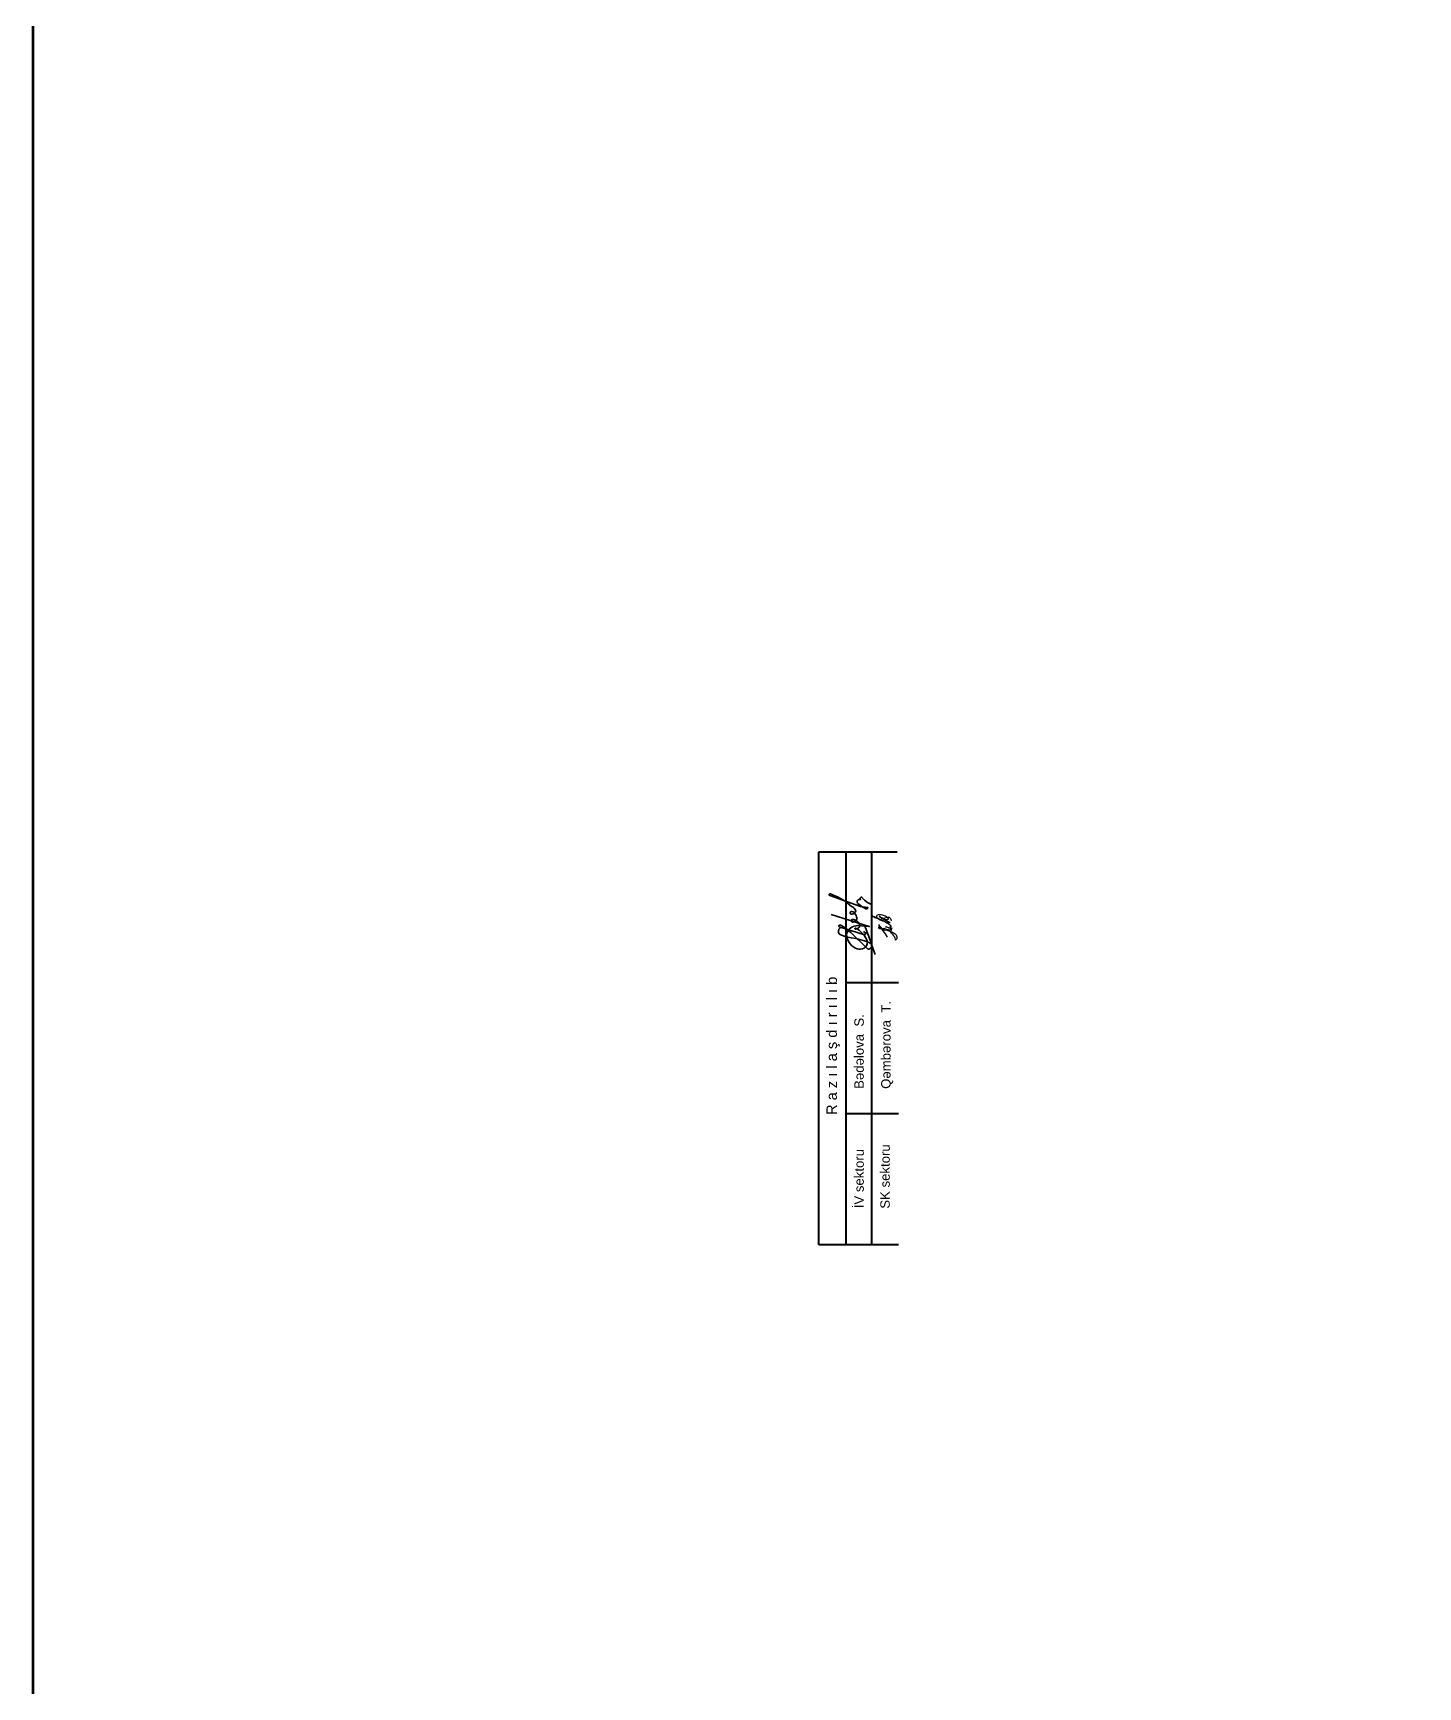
# Model space of a CAD drawing. Header units: millimetres. Extents: x 120281 to 1416367021, y -641565767 to 918373.
# Drawn here: x 707946 to 731254, y 833924 to 861763 of the extents above; entities that cross this region are included whole.
import ezdxf

# ---------------------------------------------------------------- set-up
doc = ezdxf.new("R2010")
doc.units = ezdxf.units.MM
doc.layers.add('0_Ном._пера__21', color=7, linetype='Continuous', lineweight=35)
doc.layers.add('размер', color=90, linetype='Continuous', lineweight=40)
doc.styles.get("Standard").update_dxf_attribs({"font": 'arial.ttf'})

# ---------------------------------------------------------------- blocks, each defined once
blk = doc.blocks.new('tarana')
at = {"lineweight": 30, "ltscale": 0.3}
for points, knots in [([(-47621, -37498), (-47587, -37462), (-47535, -37404), (-47468, -37359), (-47444, -37307), (-47483, -37293), (-47516, -37355), (-47575, -37476), (-47674, -37628), (-47768, -37765), (-47845, -37826), (-47925, -37827), (-47979, -37821), (-48037, -37746), (-47976, -37764), (-47906, -37761), (-47774, -37683), (-47658, -37655), (-47500, -37418), (-47572, -37541), (-47617, -37606), (-47643, -37668), (-47678, -37747), (-47569, -37643), (-47543, -37617), (-47471, -37501), (-47556, -37640), (-47588, -37697), (-47595, -37743), (-47598, -37763)], [0, 0, 0, 0, 145.360193, 229.231488, 257.974899, 279.911729, 323.242951, 432.18111, 719.674042, 845.143992, 933.045924, 1001.919496, 1069.952176, 1128.733662, 1143.082862, 1229.058961, 1352.501096, 1563.807845, 1715.60583, 1780.419413, 1865.70666, 1979.306824, 1998.264103, 2080.824941, 2196.093147, 2246.799798, 2358.375496, 2434.005019, 2492.647432, 2492.647432, 2492.647432, 2492.647432]), ([(-47530, -37713), (-47525, -37710), (-47516, -37705), (-47530, -37682), (-47554, -37711), (-47534, -37743), (-47461, -37690), (-47373, -37607), (-47239, -37466), (-47121, -37317), (-47072, -37254), (-47034, -37199), (-47095, -37252), (-47127, -37316), (-47257, -37464), (-47349, -37599), (-47387, -37691), (-47407, -37753), (-47306, -37589), (-47229, -37551), (-47152, -37464), (-47090, -37403), (-47190, -37498), (-47220, -37551), (-47258, -37619), (-47304, -37707), (-47251, -37703), (-47211, -37678), (-47139, -37618), (-47081, -37520), (-47040, -37424), (-47054, -37353), (-47095, -37333), (-47155, -37346), (-47224, -37425), (-47196, -37537), (-47205, -37630), (-47195, -37697), (-47220, -37751), (-47279, -37776), (-47324, -37780), (-47350, -37782)], [0, 0, 0, 0, 13.696997, 26.697723, 55.381709, 77.447897, 116.847321, 264.749345, 495.890269, 684.841482, 798.30272, 809.399168, 826.55873, 945.081076, 1128.440309, 1359.788097, 1432.780839, 1445.225461, 1530.531126, 1708.00514, 1855.807987, 1864.762918, 1939.33843, 2043.015222, 2134.501699, 2201.46609, 2223.723828, 2265.331978, 2348.300502, 2497.247698, 2604.613648, 2657.098514, 2689.958322, 2731.985723, 2832.934852, 2962.987718, 3053.022385, 3116.739442, 3162.30232, 3218.25598, 3298.067555, 3298.067555, 3298.067555, 3298.067555]), ([(-47853, -37516), (-47771, -37489), (-47610, -37436), (-47451, -37374), (-47372, -37343)], [0, 0, 0, 0, 257.629672, 511.031995, 511.031995, 511.031995, 511.031995])]:
    blk.add_open_spline(points, degree=3, knots=knots, dxfattribs=at)

msp = doc.modelspace()

# ---------------------------------------------------------------- linework, layer by layer
at = {"color": 3, "lineweight": 106}
msp.add_lwpolyline([(707945.63811, 916511.52569), (775961.69954, 916511.52569), (775961.69954, 773132.97731), (707945.63811, 773132.97731)], close=True, dxfattribs=at)
at = {"layer": '0_Ном._пера__21', "linetype": 'Continuous', "flags": 128}
for points in [[(721380.61608, 846928.20171), (722018.01108, 846723.30328), (721829.1672, 846738.311), (721796.83567, 846736.16052), (721765.29544, 846728.73311), (721735.40182, 846716.23019), (721707.96544, 846698.99081), (721683.73031, 846677.48245), (721663.35364, 846652.28838), (721647.38798, 846624.0918), (721636.2663, 846593.65732), (721641.30587, 846550.4068), (721653.06512, 846508.48157), (721671.2531, 846468.91893), (721695.41983, 846432.69771), (721724.96737, 846400.71412), (721759.16466, 846373.75946), (721785.84112, 846359.70211), (721814.40194, 846350.03141), (721844.13114, 846344.98979), (721874.28345, 846344.70364), (721904.10299, 846349.18013), (721932.8422, 846358.30705), (721947.01539, 846368.48301), (721959.42219, 846380.7509), (721969.75707, 846394.8086), (721977.76557, 846410.31), (721983.25046, 846426.87336), (721986.07669, 846444.09082), (721986.17467, 846461.53843), (721983.54198, 846478.78656), (721978.24345, 846495.41047), (721970.40956, 846511.00082), (721937.73931, 846566.52553), (721897.03926, 846616.46395), (721849.24772, 846659.66475), (721818.81995, 846679.92163), (721785.52026, 846694.99877), (721784.05865, 846694.70019), (721782.67058, 846694.15368), (721781.39775, 846693.37564), (721780.27842, 846692.38947), (721779.34623, 846691.2248), (721778.6292, 846689.91664), (721778.14887, 846688.5043), (721777.91968, 846687.03022), (721777.94852, 846685.53872), (721778.23453, 846684.07461), (721778.7691, 846682.68189), (721779.53617, 846681.40243), (721780.51269, 846680.27467), (721781.66931, 846679.33251), (721782.97126, 846678.60426), (721784.37943, 846678.11182), (721785.85148, 846677.86998), (721787.34319, 846677.886), (721805.80079, 846682.92819), (721823.19916, 846690.89084), (721839.07963, 846701.56405), (721853.02357, 846714.66646), (721854.66969, 846732.05721), (721853.51636, 846749.4876), (721849.59321, 846766.50986), (721843.00102, 846782.68674), (721833.90912, 846797.6027), (721822.55106, 846810.8746), (721809.2186, 846822.16151), (721794.25421, 846831.1735), (721778.04228, 846837.67909), (721760.99925, 846841.51115), (721743.56292, 846842.57126), (721739.65442, 846842.95124), (721735.73828, 846842.66025), (721731.92887, 846841.70678), (721728.33738, 846840.11868), (721725.06872, 846837.9423), (721722.2183, 846835.24122), (721719.86936, 846832.09427), (721718.09048, 846828.59337), (721716.9336, 846824.84073), (721716.43251, 846820.9459), (721716.60184, 846817.02263), (721717.43662, 846813.18546), (721718.91251, 846809.54643), (721720.9864, 846806.21181), (721723.59773, 846803.27895), (721726.67026, 846800.83348), (721730.11429, 846798.94682), (721733.82923, 846797.67405), (721737.70664, 846797.05233), (721741.63328, 846797.09982), (721745.49451, 846797.81512), (721758.9765, 846801.47608), (721771.66839, 846807.31413), (721783.22135, 846815.16881), (721793.31785, 846824.82422), (721801.68042, 846836.01502), (721808.0792, 846848.43362), (721808.67116, 846869.02349), (721805.81819, 846889.42334), (721799.60032, 846909.06083), (721790.19201, 846927.38505), (721777.8572, 846943.8819), (721762.94195, 846958.08855), (721745.86471, 846969.60644), (721727.10458, 846978.11244), (721722.84216, 846978.39722), (721718.59387, 846977.94843), (721714.48504, 846976.77932), (721710.63685, 846974.92436), (721707.16283, 846972.43829), (721704.16546, 846969.39443), (721701.73314, 846965.88257), (721699.93763, 846962.00631), (721698.83189, 846957.87998), (721698.44853, 846953.62529), (721698.79887, 846949.36776), (721699.87257, 846945.23297), (721701.63795, 846941.3429), (721704.04295, 846937.81228), (721707.01662, 846934.74526), (721710.47125, 846932.23232), (721714.30492, 846930.34757), (721718.40457, 846929.14662), (721722.64924, 846928.66489), (721726.91375, 846928.9166), (721731.07228, 846929.8943), (721745.70558, 846935.95359), (721759.25869, 846944.14883), (721771.42207, 846954.29282), (721781.91792, 846966.15389), (721790.50653, 846979.46117), (721785.30688, 846997.63006), (721777.17916, 847014.69125), (721766.3464, 847030.1766), (721753.10585, 847043.66114), (721737.82087, 847054.77486), (721720.91091, 847063.21275), (721613.02638, 847148.91686), (721494.36734, 847218.94764), (721367.19483, 847271.97063), (721365.03944, 847273.30136), (721362.69095, 847274.25065), (721360.21626, 847274.79144), (721357.68587, 847274.90836), (721355.17186, 847274.59805), (721352.74584, 847273.86936), (721350.47693, 847272.74305), (721348.42975, 847271.2512), (721346.66263, 847269.43631), (721345.22591, 847267.35008), (721344.1605, 847265.05194), (721343.49677, 847262.60735), (721343.25361, 847260.08597), (721343.43796, 847257.5596), (721344.04456, 847255.10022), (721345.05614, 847252.77789), (721346.44388, 847250.65875), (721348.16824, 847248.8032), (721350.18011, 847247.26406), (721352.42217, 847246.0852), (721354.83055, 847245.30019), (721870.85733, 847060.42626), (721997.63134, 847042.88947), (721996.43391, 847038.62086), (721994.56324, 847034.60147), (721992.0684, 847030.93669), (721989.01478, 847027.72261), (721985.48247, 847025.0435), (721981.56407, 847022.9696), (721977.36232, 847021.5553), (721972.98741, 847020.83768), (721968.55402, 847020.83555), (721964.17841, 847021.54897), (721959.97532, 847022.95924), (721892.09201, 847062.45627), (721829.05419, 847109.30058), (721824.19765, 847114.14785), (721820.23618, 847119.75041), (721817.28521, 847125.94506), (721815.43069, 847132.55132), (721814.72666, 847139.37673), (721815.19363, 847146.22244), (721816.81799, 847152.88903), (721819.55242, 847159.18228), (721823.31725, 847164.91882), (721828.00282, 847169.93155), (721833.4726, 847174.07443), (721839.56726, 847177.22677), (721846.10922, 847179.29672), (721852.90792, 847180.22399), (721859.76527, 847179.98156), (721866.48151, 847178.57649), (721872.86096, 847176.04971), (721870.18409, 847178.75282), (721867.99347, 847181.86308), (721866.35001, 847185.29405), (721865.29936, 847188.95036), (721864.87074, 847192.73041), (721865.07604, 847196.52913), (721865.90958, 847200.24098), (721867.34817, 847203.76275), (721869.35184, 847206.9966), (721871.86491, 847209.85264), (721874.81753, 847212.25151), (721878.12764, 847214.12652), (721881.70325, 847215.42558), (721885.44499, 847216.11258), (721889.24886, 847216.16841), (721893.00914, 847215.59155), (721896.62134, 847214.398), (721940.6293, 847169.12652), (721990.76685, 847130.75421), (722045.96276, 847100.10093)], [(721552.6096, 846709.77993), (721542.00392, 846706.45372), (721532.09473, 846701.41866), (721523.15517, 846694.81351), (721515.43163, 846686.82035), (721509.137, 846677.65948), (721504.4448, 846667.58343), (721501.48436, 846656.86991), (721500.33727, 846645.81425), (721501.03515, 846634.72117), (721503.55877, 846623.89644), (721507.83857, 846613.63842), (721513.75658, 846604.22988), (721521.14967, 846595.93012), (721529.81408, 846588.96796), (721539.51097, 846583.53526), (721549.97305, 846579.78178), (721632.42464, 846552.29312), (721717.47631, 846534.40156), (721797.74747, 846522.48018), (721875.64644, 846499.73534), (721979.4777, 846469.81799), (722014.61469, 846455.27994), (722047.43696, 846436.07939), (722052.42404, 846427.70372), (722055.95333, 846418.6171), (722057.92714, 846409.07106), (722058.29082, 846399.32988), (722057.0343, 846389.66325), (722054.19237, 846380.33876), (722049.84369, 846371.61453), (722044.10868, 846363.73212), (722037.14607, 846356.90973), (722032.40516, 846352.49972), (722027.01568, 846348.91115), (722021.11845, 846346.23776), (722014.86754, 846344.54942), (722008.42629, 846343.89021), (722001.96297, 846344.27739), (721995.64647, 846345.70083), (721989.64182, 846348.12333), (721984.1059, 846351.4816), (721708.22732, 846621.22663), (721635.06021, 846683.49157), (721555.43432, 846737.25096), (721550.19412, 846741.6184), (721544.27901, 846745.01632), (721537.86639, 846747.34281), (721531.14855, 846748.52811), (721524.32694, 846748.53667), (721517.60615, 846747.36823), (721511.18771, 846745.05783), (721509.70286, 846741.45167), (721508.85275, 846737.64555), (721508.66213, 846733.75031), (721509.13653, 846729.87938), (721510.26217, 846726.14546), (721512.00624, 846722.65729), (721514.31797, 846719.51642), (721517.13006, 846716.8143), (721520.36061, 846714.62964), (721523.91556, 846713.02603), (721527.69139, 846712.05017), (721924.62504, 846589.25037), (721929.25218, 846588.26111), (721933.97712, 846588.00804), (721938.68346, 846588.49735), (721943.25528, 846589.71702), (721947.57995, 846591.637), (721951.55095, 846594.20997), (721955.07046, 846597.37259), (721958.05178, 846601.04693), (721960.42148, 846605.14249), (721962.12118, 846609.55838), (721923.95091, 846639.52326)]]:
    msp.add_lwpolyline(points, dxfattribs=at)
at = {"layer": '0_Ном._пера__21', "linetype": 'Continuous'}
msp.add_open_spline([(722115.94541, 846252.54651), (722089.11607, 846333.54062), (722062.28673, 846414.53473), (722033.3245, 846494.75919), (722004.83751, 846573.66728), (721974.28705, 846651.83077), (721943.7366, 846729.99425)], degree=3, knots=[0, 0, 0, 0, 1, 1, 1, 2, 2, 2, 2], dxfattribs=at)
at = {"layer": 'размер', "color": 0}
for p, q in [((721168.29426, 847982.15732), (722491.07741, 847982.15732)), ((721168.29426, 841368.24155), (721168.29426, 847982.15732)), ((721630.07012, 841368.24155), (721630.07012, 847982.15732)), ((722060.39089, 841368.24155), (722060.39089, 847982.15732)), ((722512.29131, 845777.51873), (721630.07012, 845777.51873)), ((722512.29131, 843572.88014), (721630.07012, 843572.88014)), ((722512.29131, 841368.24155), (721168.29426, 841368.24155))]:
    msp.add_line(p, q, dxfattribs=at)

# ---------------------------------------------------------------- block references
at = {"color": 7, "xscale": 0.4999999999999995, "yscale": 0.4999999999999995, "zscale": 0.4999999999999995, "rotation": 104.6515745906558}
msp.add_blockref('tarana', (698125.2471, 864949.07882), dxfattribs=at)

# ---------------------------------------------------------------- texts
at = {"layer": 'размер', "color": 0}
for s, height, p in [('R a z ı l a ş d ı r ı l ı b', 176.3710871, (721474.83247, 843551.57579)), ('Bədəlova  S.', 158.7339784, (721926.74084, 843990.9439)), ('Qəmbərova  T.', 158.7339784, (722378.64125, 843990.9439)), ('SK sektoru', 158.733978, (722363.9989, 841973.64587)), ('İV sektoru', 158.733978, (721926.74084, 841981.18208))]:
    msp.add_text(s, height=height, rotation=90, dxfattribs=at).set_placement(p)

doc.saveas('drawing.dxf')
